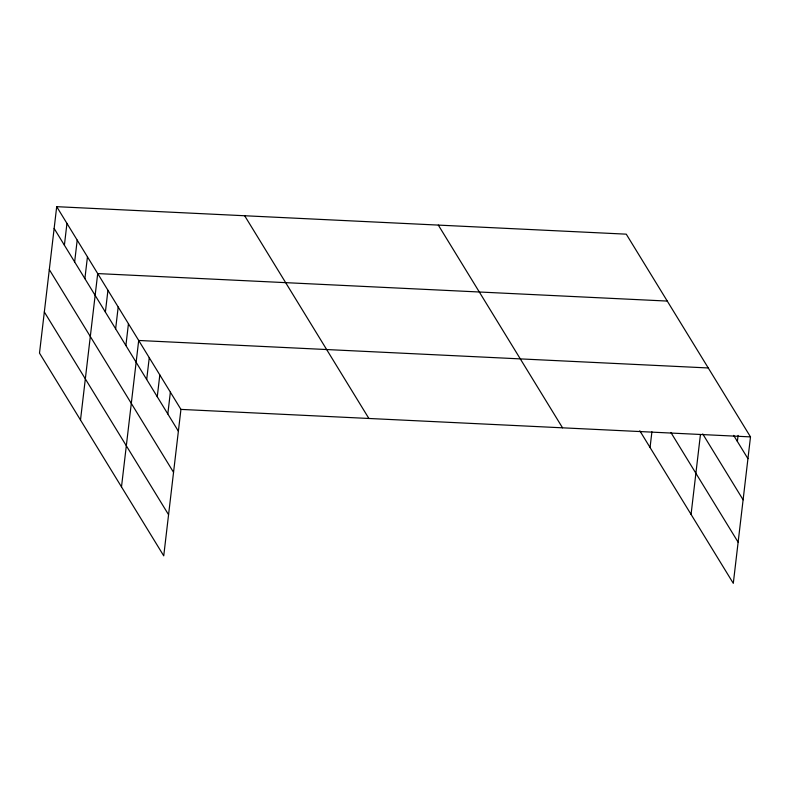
<?xml version="1.0" encoding="UTF-8"?>
<svg xmlns="http://www.w3.org/2000/svg" width="790" height="790" viewBox="0 0 790 790"><rect width="100%" height="100%" fill="white"/><g stroke="black" fill="none" stroke-linecap="round" stroke-linejoin="round"><path stroke-width="1.19" d="M56.702 206.674L39.5 353.11L163.737 555.834L180.94 409.398L56.702 206.674L626.263 234.166L750.5 436.89L733.298 583.326L639.811 430.777M64.395 245.196L66.953 223.402M74.645 261.925L77.203 240.121M84.885 278.643L87.453 256.849M80.501 420.004L97.703 273.577L667.264 301.069M105.386 312.09L107.944 290.295M115.636 328.818L118.194 307.024M125.887 345.546L128.444 323.752M121.492 486.907L138.694 340.47L708.265 367.962M146.693 379.496L149.261 357.702M157.259 396.728L159.817 374.934M167.816 413.96L170.373 392.166M650.061 447.505L651.908 431.775M691.062 514.399L700.444 434.52M737.376 441.452L738.087 435.399M180.94 409.398L750.5 436.89M733.653 435.369L747.942 458.684M702.735 433.927L743.104 499.813M670.908 432.505L738.127 542.197M438.312 225.091L562.539 427.815M244.663 215.749L368.891 418.473M54.145 228.468L178.372 431.192M49.306 269.597L173.543 472.321M44.329 311.981L168.566 514.705"/></g></svg>
